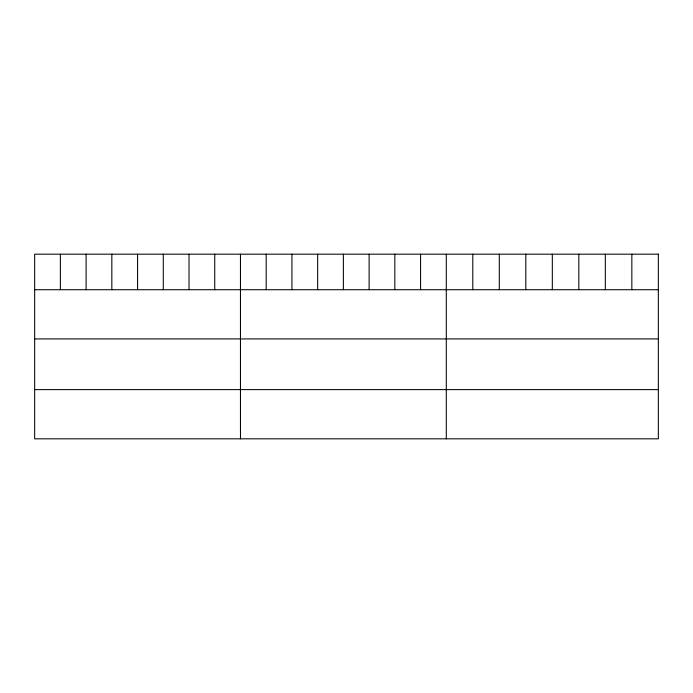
<?xml version="1.0" encoding="UTF-8"?>
<svg xmlns="http://www.w3.org/2000/svg" width="693" height="693" viewBox="0 0 693 693"><rect width="100%" height="100%" fill="white"/><g stroke="black" fill="none" stroke-linecap="round" stroke-linejoin="round"><path stroke-width="1.04" d="M34.65 289.717L658.35 289.717M34.65 338.92L658.35 338.92M34.65 389.613L658.35 389.613M631.843 254.175L631.843 289.717M605.335 254.175L605.335 289.717M578.828 254.175L578.828 289.717M552.321 254.175L552.321 289.717M525.814 254.175L525.814 289.717M499.306 254.175L499.306 289.717M472.799 254.175L472.799 289.717M446.292 254.175L446.292 438.825M420.564 254.175L420.564 289.717M394.837 254.175L394.837 289.717M369.109 254.175L369.109 289.717M343.381 254.175L343.381 289.717M317.654 254.175L317.654 289.717M291.926 254.175L291.926 289.717M266.199 254.175L266.199 289.717M240.471 254.175L240.471 438.825M214.743 254.175L214.743 289.717M189.016 254.175L189.016 289.717M163.288 254.175L163.288 289.717M137.56 254.175L137.56 289.717M111.833 254.175L111.833 289.717M86.105 254.175L86.105 289.717M60.378 254.175L60.378 289.717M658.35 254.175L34.65 254.175L34.65 438.825L658.35 438.825L658.35 254.175"/></g></svg>
